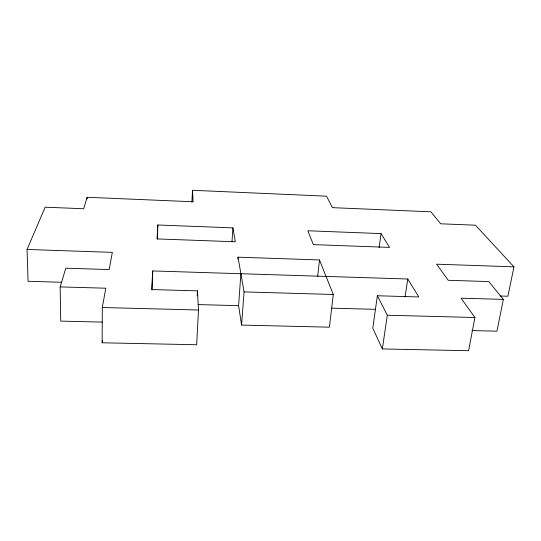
<?xml version="1.0" encoding="UTF-8"?>
<svg xmlns="http://www.w3.org/2000/svg" width="541" height="541" viewBox="0 0 541 541"><rect width="100%" height="100%" fill="white"/><g stroke="black" fill="none" stroke-linecap="round" stroke-linejoin="round"><path stroke-width="0.81" d="M471.901 330.571L496.936 331.173L503.387 299.396L461.04 298.172L474.924 317.506L468.587 350.717L382.352 348.938L372.796 328.211L377.361 295.758L418.802 296.955L407.792 279.014L152.751 270.94L151.575 289.536L197.445 290.862L198.493 310.007L196.674 344.745L102.148 342.791L102.303 307.511L105.806 288.218L60.166 286.899L60.727 321.104L102.276 322.091M152.197 290.05L152.751 270.94M157.39 239.102L157.823 224.988L232.921 227.883L235.335 241.773L157.032 238.919L157.823 224.988M191.927 202.091L192.481 190.283L326.541 196.18L332.397 207.649L430.859 211.808L440.692 223.791L475.451 225.198L513.95 266.835L507.918 296.231L500.378 296.008M197.188 295.88L197.445 290.862M231.994 241.82L232.921 227.883M237.898 258.835L238.02 257.171L319.494 259.95L333.297 294.487L329.422 327.177L241.59 325.087L238.588 305.672L240.894 273.732M241.59 325.087L244.059 291.903L238.02 257.171M317.689 276.37L319.494 259.95M379.106 247.582L381.04 233.597L307.822 230.77L313.361 244.62L389.554 247.399L381.04 233.597M382.352 348.938L387.302 315.234L377.361 295.758M405.013 296.995L407.792 279.014M102.148 342.791L102.56 340.316M60.166 286.899L65.799 268.187L109.201 269.56L112.332 252.37L27.05 249.455L28.071 281.293L61.66 282.28M192.481 190.283L193.13 201.759L87.135 197.282L83.686 208.752L45.16 207.189L27.05 249.455M198.148 304.59L238.588 305.672M331.714 308.167L375.319 309.33M102.303 307.511L198.493 310.007M387.302 315.234L474.924 317.506M244.059 291.903L333.297 294.487M513.95 266.835L436.641 264.197L448.198 280.292L488.733 281.57L503.387 299.396M87.135 197.282L87.142 198.946"/></g></svg>
